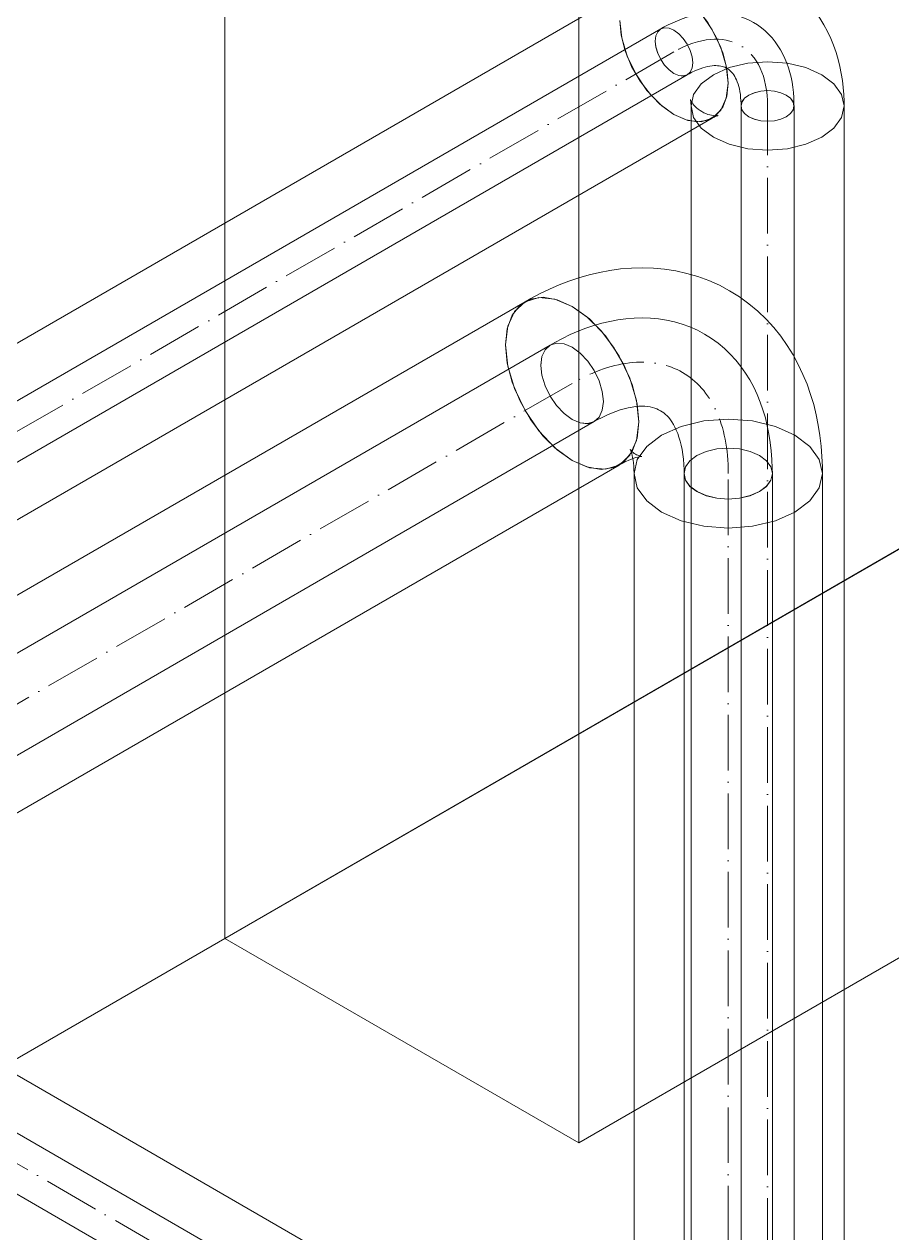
# Model space of a CAD drawing. Header units: millimetres. Extents: x -88595 to 880822, y -1054509 to -148035.
# Drawn here: x 396674.4 to 396830.5, y -327164.1 to -326946.9 of the extents above; entities that cross this region are included whole.
import ezdxf

# ---------------------------------------------------------------- set-up
doc = ezdxf.new("R2010")
doc.units = ezdxf.units.MM
doc.linetypes.add('$12$ADSK_Осевая', pattern=[14, 10, -2, 0, -2])
doc.linetypes.add('$13$ADSK_Осевая', pattern=[14, 10, -2, 0, -2])
for name, color, linetype, lineweight in [('Изоляция', 7, 'Continuous', 18), ('Оборудование', 7, 'Continuous', 18), ('Трубопровод', 7, 'Continuous', 18), ('Трубопроводы', 7, 'Continuous', 18)]:
    doc.layers.add(name, color=color, linetype=linetype, lineweight=lineweight)

# ---------------------------------------------------------------- blocks, each defined once
blk = doc.blocks.new('$0$ADSK_Канальный блок кондиционера1 - AD242MJERAB-3267365-В_ОВ3_1')
at = {"layer": 'Оборудование'}
for p, q in [((18606.82, 7086.72), (18606.82, 6882.59)), ((18670.46, 6845.85), (18670.46, 7049.98)), ((18809.76, 6999.76), (18316.91, 6715.21)), ((18606.82, 6882.59), (18748.25, 6964.24)), ((18811.89, 6927.5), (18670.46, 6845.85)), ((18670.46, 6845.85), (18606.82, 6882.59))]:
    blk.add_line(p, q, dxfattribs=at)
blk = doc.blocks.new('$0$ADSK_МедьПайка_Отвод-гнутая труба - Отвод _гнутая труба_-3197924-В_ОВ3_1')
at = {"layer": 'Трубопроводы', "color": 134, "true_color": 0x00a6a6}
for points in [[(18702.95, 6740.3, 0), (18704.21, 6741.25, 0), (18705, 6742.36, 0), (18705.27, 6743.54, 0), (18705, 6744.73, 0), (18704.21, 6745.84, 0), (18702.95, 6746.79, 0), (18701.3, 6747.51, 0), (18699.39, 6747.97, 0), (18697.33, 6748.13, 0), (18695.28, 6747.97, 0), (18693.36, 6747.51, 0), (18691.72, 6746.79, 0)], [(18691.72, 6746.79, 0), (18690.46, 6745.84, 0), (18689.66, 6744.73, 0), (18689.39, 6743.54, 0), (18689.66, 6742.36, 0), (18690.46, 6741.25, 0), (18691.72, 6740.3, 0), (18693.36, 6739.57, 0), (18695.28, 6739.12, 0), (18697.33, 6738.96, 0), (18699.39, 6739.12, 0), (18701.3, 6739.57, 0), (18702.95, 6740.3, 0)], [(18685.14, 6732.25, 0), (18685.45, 6732.44, 0), (18685.76, 6732.66, 0), (18686.05, 6732.91, 0), (18686.35, 6733.19, 0), (18686.64, 6733.51, 0), (18686.92, 6733.86, 0), (18687.21, 6734.26, 0), (18687.48, 6734.71, 0), (18687.75, 6735.2, 0), (18688.01, 6735.75, 0), (18688.25, 6736.35, 0), (18688.48, 6737, 0), (18688.69, 6737.7, 0), (18688.88, 6738.45, 0), (18689.04, 6739.25, 0), (18689.17, 6740.1, 0), (18689.28, 6740.99, 0), (18689.35, 6741.93, 0), (18689.39, 6742.9, 0), (18689.39, 6743.54, 0)], [(18693.08, 6718.49, 0), (18694.33, 6719.27, 0), (18695.51, 6720.13, 0), (18696.64, 6721.07, 0), (18697.7, 6722.08, 0), (18698.68, 6723.16, 0), (18699.6, 6724.3, 0), (18700.44, 6725.49, 0), (18701.21, 6726.73, 0), (18701.91, 6728.02, 0), (18702.54, 6729.35, 0), (18703.1, 6730.71, 0), (18703.59, 6732.1, 0), (18704.01, 6733.52, 0), (18704.37, 6734.97, 0), (18704.67, 6736.45, 0), (18704.9, 6737.94, 0), (18705.08, 6739.46, 0), (18705.2, 6741, 0), (18705.26, 6742.55, 0), (18705.27, 6743.54, 0)], [(18669.26, 6733.82, 0), (18670.72, 6734.44, 0), (18672.07, 6734.57, 0), (18673.23, 6734.21, 0), (18674.12, 6733.39, 0), (18674.69, 6732.15, 0), (18674.88, 6730.58, 0), (18674.69, 6728.79, 0), (18674.12, 6726.9, 0), (18673.23, 6725.04, 0), (18672.07, 6723.34, 0), (18670.72, 6721.91, 0), (18669.26, 6720.85, 0)], [(18669.26, 6720.85, 0), (18667.81, 6720.24, 0), (18666.46, 6720.1, 0), (18665.29, 6720.46, 0), (18664.4, 6721.29, 0), (18663.84, 6722.53, 0), (18663.65, 6724.1, 0), (18663.84, 6725.88, 0), (18664.4, 6727.77, 0), (18665.29, 6729.63, 0), (18666.46, 6731.33, 0), (18667.81, 6732.76, 0), (18669.26, 6733.82, 0)], [(18685.14, 6732.25, 0), (18684.82, 6732.07, 0), (18684.48, 6731.92, 0), (18684.11, 6731.79, 0), (18683.72, 6731.67, 0), (18683.31, 6731.58, 0), (18682.85, 6731.51, 0), (18682.37, 6731.47, 0), (18681.84, 6731.45, 0), (18681.28, 6731.47, 0), (18680.68, 6731.52, 0), (18680.04, 6731.6, 0), (18679.36, 6731.73, 0), (18678.65, 6731.9, 0), (18677.91, 6732.11, 0), (18677.13, 6732.37, 0), (18676.33, 6732.68, 0), (18675.51, 6733.04, 0), (18674.66, 6733.44, 0), (18673.79, 6733.9, 0), (18673.23, 6734.21, 0)], [(18693.08, 6718.49, 0), (18691.79, 6717.81, 0), (18690.45, 6717.21, 0), (18689.07, 6716.7, 0), (18687.67, 6716.29, 0), (18686.24, 6715.98, 0), (18684.8, 6715.75, 0), (18683.34, 6715.62, 0), (18681.88, 6715.57, 0), (18680.42, 6715.61, 0), (18678.96, 6715.73, 0), (18677.5, 6715.93, 0), (18676.05, 6716.2, 0), (18674.6, 6716.54, 0), (18673.17, 6716.96, 0), (18671.74, 6717.44, 0), (18670.33, 6717.98, 0), (18668.93, 6718.59, 0), (18667.54, 6719.25, 0), (18666.16, 6719.97, 0), (18665.29, 6720.46, 0)]]:
    blk.add_polyline3d(points, dxfattribs=at)
blk = doc.blocks.new('$0$ADSK_МедьПайка_Отвод-гнутая труба - Отвод _гнутая труба_-3197929-В_ОВ3_1')
at = {"layer": 'Трубопроводы', "color": 190, "true_color": 0x8000ff}
for points in [[(18701.04, 6785.58, 0), (18700.28, 6785.01, 0), (18699.81, 6784.35, 0), (18699.65, 6783.63, 0), (18699.81, 6782.92, 0), (18700.28, 6782.26, 0), (18701.04, 6781.69, 0), (18702.03, 6781.25, 0), (18703.17, 6780.98, 0), (18704.41, 6780.89, 0), (18705.64, 6780.98, 0), (18706.79, 6781.25, 0), (18707.77, 6781.69, 0)], [(18707.77, 6781.69, 0), (18708.53, 6782.26, 0), (18709, 6782.92, 0), (18709.17, 6783.63, 0), (18709, 6784.35, 0), (18708.53, 6785.01, 0), (18707.77, 6785.58, 0), (18706.79, 6786.01, 0), (18705.64, 6786.29, 0), (18704.41, 6786.38, 0), (18703.17, 6786.29, 0), (18702.03, 6786.01, 0), (18701.04, 6785.58, 0)], [(18697.1, 6776.86, 0), (18697.28, 6776.98, 0), (18697.46, 6777.11, 0), (18697.64, 6777.26, 0), (18697.82, 6777.43, 0), (18697.99, 6777.62, 0), (18698.16, 6777.83, 0), (18698.33, 6778.07, 0), (18698.5, 6778.34, 0), (18698.66, 6778.63, 0), (18698.82, 6778.96, 0), (18698.96, 6779.32, 0), (18699.1, 6779.71, 0), (18699.22, 6780.13, 0), (18699.34, 6780.58, 0), (18699.43, 6781.06, 0), (18699.51, 6781.57, 0), (18699.57, 6782.1, 0), (18699.62, 6782.66, 0), (18699.64, 6783.25, 0), (18699.65, 6783.63, 0)], [(18701.86, 6768.62, 0), (18702.6, 6769.08, 0), (18703.31, 6769.6, 0), (18703.99, 6770.16, 0), (18704.62, 6770.77, 0), (18705.21, 6771.41, 0), (18705.76, 6772.1, 0), (18706.27, 6772.81, 0), (18706.73, 6773.56, 0), (18707.15, 6774.33, 0), (18707.53, 6775.12, 0), (18707.86, 6775.94, 0), (18708.15, 6776.77, 0), (18708.41, 6777.63, 0), (18708.62, 6778.5, 0), (18708.8, 6779.38, 0), (18708.94, 6780.28, 0), (18709.05, 6781.19, 0), (18709.12, 6782.11, 0), (18709.16, 6783.04, 0), (18709.17, 6783.63, 0)], [(18687.58, 6777.8, 0), (18688.45, 6778.18, 0), (18689.26, 6778.26, 0), (18689.96, 6778.04, 0), (18690.49, 6777.54, 0), (18690.83, 6776.8, 0), (18690.94, 6775.86, 0), (18690.83, 6774.79, 0), (18690.49, 6773.66, 0), (18689.96, 6772.54, 0), (18689.26, 6771.52, 0), (18688.45, 6770.67, 0), (18687.58, 6770.03, 0)], [(18697.1, 6776.86, 0), (18696.9, 6776.76, 0), (18696.7, 6776.67, 0), (18696.48, 6776.59, 0), (18696.25, 6776.52, 0), (18695.99, 6776.46, 0), (18695.72, 6776.42, 0), (18695.43, 6776.39, 0), (18695.12, 6776.38, 0), (18694.78, 6776.39, 0), (18694.42, 6776.42, 0), (18694.03, 6776.47, 0), (18693.63, 6776.55, 0), (18693.2, 6776.65, 0), (18692.76, 6776.78, 0), (18692.29, 6776.94, 0), (18691.81, 6777.12, 0), (18691.32, 6777.34, 0), (18690.81, 6777.58, 0), (18690.29, 6777.85, 0), (18689.96, 6778.04, 0)], [(18687.58, 6770.03, 0), (18686.71, 6769.66, 0), (18685.89, 6769.58, 0), (18685.2, 6769.8, 0), (18684.66, 6770.29, 0), (18684.33, 6771.04, 0), (18684.21, 6771.97, 0), (18684.33, 6773.05, 0), (18684.66, 6774.18, 0), (18685.2, 6775.29, 0), (18685.89, 6776.31, 0), (18686.71, 6777.17, 0), (18687.58, 6777.8, 0)], [(18701.86, 6768.62, 0), (18701.08, 6768.2, 0), (18700.28, 6767.85, 0), (18699.45, 6767.54, 0), (18698.61, 6767.3, 0), (18697.75, 6767.11, 0), (18696.89, 6766.97, 0), (18696.02, 6766.89, 0), (18695.14, 6766.86, 0), (18694.26, 6766.89, 0), (18693.39, 6766.96, 0), (18692.51, 6767.08, 0), (18691.64, 6767.24, 0), (18690.78, 6767.45, 0), (18689.92, 6767.69, 0), (18689.06, 6767.98, 0), (18688.22, 6768.31, 0), (18687.37, 6768.67, 0), (18686.54, 6769.07, 0), (18685.72, 6769.5, 0), (18685.2, 6769.8, 0)]]:
    blk.add_polyline3d(points, dxfattribs=at)

msp = doc.modelspace()

# ---------------------------------------------------------------- linework, layer by layer
at = {"layer": 'Изоляция', "color": 190, "true_color": 0x8000ff}
for p, q in [((396784.4, -326939.99), (396526.74, -327088.75)), ((396794.35, -326961.62), (396794.35, -327210.16)), ((396821.87, -327210.16), (396821.87, -326961.62)), ((396540.5, -327112.59), (396798.16, -326963.82)), ((396798.16, -327207.96), (396600.03, -327093.57))]:
    msp.add_line(p, q, dxfattribs=at)
at = {"layer": 'Изоляция', "color": 134, "true_color": 0x00a6a6}
for p, q in [((396764.5, -326996.8), (396547, -327122.37)), ((396563.94, -327151.71), (396781.44, -327026.14)), ((396784.1, -327027.68), (396784.1, -327250.25)), ((396817.98, -327250.25), (396817.98, -327027.68))]:
    msp.add_line(p, q, dxfattribs=at)
at = {"layer": 'Изоляция', "color": 190, "true_color": 0x8000ff}
for points in [[(396810.06, -326938.81, 0), (396811.33, -326939.61, 0), (396812.55, -326940.49, 0), (396813.69, -326941.44, 0), (396814.76, -326942.46, 0), (396815.75, -326943.54, 0), (396816.65, -326944.67, 0), (396817.48, -326945.83, 0), (396818.22, -326947.03, 0), (396818.88, -326948.24, 0), (396819.47, -326949.48, 0), (396819.98, -326950.73, 0), (396820.42, -326951.99, 0), (396820.8, -326953.25, 0), (396821.11, -326954.51, 0), (396821.37, -326955.78, 0), (396821.56, -326957.04, 0), (396821.71, -326958.31, 0), (396821.81, -326959.57, 0), (396821.86, -326960.83, 0), (396821.87, -326961.62, 0)], [(396791.28, -326940.67, 0), (396793.8, -326942.51, 0), (396796.15, -326944.99, 0), (396798.16, -326947.93, 0), (396799.71, -326951.15, 0), (396800.68, -326954.43, 0), (396801.01, -326957.52, 0)], [(396801.01, -326957.52, 0), (396800.77, -326954.88, 0), (396800.05, -326952.09, 0), (396798.89, -326949.29, 0), (396797.35, -326946.62, 0), (396795.5, -326944.22, 0), (396793.44, -326942.2, 0), (396791.28, -326940.67, 0)], [(396791.28, -326963.14, 0), (396788.76, -326961.31, 0), (396786.42, -326958.83, 0), (396784.4, -326955.88, 0), (396782.85, -326952.66, 0), (396781.88, -326949.39, 0), (396781.55, -326946.29, 0)], [(396781.55, -326946.29, 0), (396781.79, -326948.93, 0), (396782.51, -326951.72, 0), (396783.67, -326954.52, 0), (396785.22, -326957.19, 0), (396787.06, -326959.59, 0), (396789.12, -326961.61, 0), (396791.28, -326963.14, 0)], [(396817.84, -326956.01, 0), (396814.99, -326954.74, 0), (396811.67, -326953.95, 0), (396808.11, -326953.68, 0), (396804.55, -326953.95, 0), (396801.23, -326954.74, 0), (396798.38, -326956.01, 0)], [(396798.38, -326956.01, 0), (396801.23, -326954.74, 0), (396804.55, -326953.95, 0), (396808.11, -326953.68, 0), (396811.67, -326953.95, 0), (396814.99, -326954.74, 0), (396817.84, -326956.01, 0)], [(396801.01, -326957.52, 0), (396800.68, -326960.24, 0), (396799.71, -326962.39, 0), (396798.16, -326963.82, 0), (396796.15, -326964.45, 0), (396793.8, -326964.21, 0), (396791.28, -326963.14, 0)], [(396791.28, -326963.14, 0), (396793.45, -326964.11, 0), (396795.5, -326964.47, 0), (396797.35, -326964.19, 0), (396798.89, -326963.3, 0), (396800.05, -326961.84, 0), (396800.77, -326959.88, 0), (396801.01, -326957.52, 0)], [(396798.38, -326956.01, 0), (396796.19, -326957.65, 0), (396794.82, -326959.57, 0), (396794.35, -326961.62, 0), (396794.82, -326963.68, 0), (396796.19, -326965.6, 0), (396798.38, -326967.24, 0)], [(396798.38, -326967.24, 0), (396796.19, -326965.6, 0), (396794.82, -326963.68, 0), (396794.35, -326961.62, 0), (396794.82, -326959.57, 0), (396796.19, -326957.65, 0), (396798.38, -326956.01, 0)], [(396817.84, -326967.24, 0), (396820.03, -326965.6, 0), (396821.4, -326963.68, 0), (396821.87, -326961.62, 0), (396821.4, -326959.57, 0), (396820.03, -326957.65, 0), (396817.84, -326956.01, 0)], [(396817.84, -326956.01, 0), (396820.03, -326957.65, 0), (396821.4, -326959.57, 0), (396821.87, -326961.62, 0), (396821.4, -326963.68, 0), (396820.03, -326965.6, 0), (396817.84, -326967.24, 0)], [(396796.3, -326962.64, 0), (396795.96, -326962.43, 0), (396795.64, -326962.2, 0), (396795.35, -326961.96, 0), (396795.09, -326961.71, 0), (396794.87, -326961.47, 0), (396794.68, -326961.24, 0), (396794.53, -326961.03, 0), (396794.42, -326960.85, 0), (396794.34, -326960.69, 0), (396794.28, -326960.58, 0), (396794.25, -326960.51, 0), (396794.24, -326960.47, 0)], [(396794.24, -326960.47, 0), (396794.25, -326960.49, 0), (396794.26, -326960.56, 0), (396794.28, -326960.67, 0), (396794.3, -326960.82, 0), (396794.32, -326961.01, 0), (396794.34, -326961.24, 0), (396794.35, -326961.51, 0), (396794.35, -326961.62, 0)], [(396796.3, -326962.64, 0), (396796.66, -326962.83, 0), (396797.02, -326962.99, 0), (396797.37, -326963.13, 0), (396797.71, -326963.23, 0), (396798.04, -326963.3, 0), (396798.33, -326963.34, 0), (396798.58, -326963.37, 0), (396798.8, -326963.37, 0), (396798.97, -326963.37, 0), (396799.1, -326963.36, 0), (396799.18, -326963.35, 0), (396799.21, -326963.34, 0)], [(396799.21, -326963.34, 0), (396799.19, -326963.35, 0), (396799.13, -326963.37, 0), (396799.02, -326963.4, 0), (396798.88, -326963.46, 0), (396798.7, -326963.54, 0), (396798.49, -326963.64, 0), (396798.26, -326963.77, 0), (396798.16, -326963.82, 0)], [(396798.38, -326967.24, 0), (396801.23, -326968.5, 0), (396804.55, -326969.3, 0), (396808.11, -326969.57, 0), (396811.67, -326969.3, 0), (396814.99, -326968.5, 0), (396817.84, -326967.24, 0)], [(396817.84, -326967.24, 0), (396814.99, -326968.5, 0), (396811.67, -326969.3, 0), (396808.11, -326969.57, 0), (396804.55, -326969.3, 0), (396801.23, -326968.5, 0), (396798.38, -326967.24, 0)]]:
    msp.add_polyline3d(points, dxfattribs=at)
at = {"layer": 'Изоляция', "color": 134, "true_color": 0x00a6a6}
for points in [[(396801.29, -326994.83, 0), (396799.44, -326993.85, 0), (396797.54, -326993, 0), (396795.59, -326992.29, 0), (396793.61, -326991.71, 0), (396791.61, -326991.26, 0), (396789.6, -326990.95, 0), (396787.6, -326990.77, 0), (396785.61, -326990.7, 0), (396783.63, -326990.76, 0), (396781.69, -326990.91, 0), (396779.76, -326991.17, 0), (396777.87, -326991.53, 0), (396776.01, -326991.97, 0), (396774.19, -326992.5, 0), (396772.39, -326993.1, 0), (396770.63, -326993.78, 0), (396768.9, -326994.53, 0), (396767.2, -326995.34, 0), (396765.54, -326996.21, 0), (396764.5, -326996.8, 0)], [(396801.29, -326994.83, 0), (396803.06, -326995.94, 0), (396804.75, -326997.16, 0), (396806.34, -326998.49, 0), (396807.83, -326999.92, 0), (396809.22, -327001.43, 0), (396810.49, -327003.01, 0), (396811.65, -327004.65, 0), (396812.7, -327006.35, 0), (396813.64, -327008.08, 0), (396814.48, -327009.85, 0), (396815.22, -327011.64, 0), (396815.85, -327013.46, 0), (396816.4, -327015.29, 0), (396816.86, -327017.14, 0), (396817.23, -327018.99, 0), (396817.53, -327020.86, 0), (396817.74, -327022.73, 0), (396817.89, -327024.6, 0), (396817.97, -327026.48, 0), (396817.98, -327027.68, 0)], [(396772.97, -326997.64, 0), (396770.3, -326996.45, 0), (396767.77, -326996.01, 0), (396765.5, -326996.35, 0), (396763.6, -326997.44, 0), (396762.17, -326999.24, 0), (396761.29, -327001.65, 0), (396760.99, -327004.55, 0)], [(396760.99, -327004.55, 0), (396761.4, -327001.21, 0), (396762.59, -326998.57, 0), (396764.5, -326996.8, 0), (396766.98, -326996.03, 0), (396769.87, -326996.32, 0), (396772.97, -326997.64, 0)], [(396772.97, -326997.64, 0), (396776.07, -326999.9, 0), (396778.96, -327002.95, 0), (396781.44, -327006.58, 0), (396783.34, -327010.54, 0), (396784.54, -327014.57, 0), (396784.94, -327018.39, 0)], [(396784.94, -327018.39, 0), (396784.64, -327015.13, 0), (396783.76, -327011.7, 0), (396782.33, -327008.25, 0), (396780.43, -327004.97, 0), (396778.16, -327002.01, 0), (396775.63, -326999.52, 0), (396772.97, -326997.64, 0)], [(396772.97, -327025.3, 0), (396769.87, -327023.04, 0), (396766.98, -327019.99, 0), (396764.5, -327016.36, 0), (396762.59, -327012.4, 0), (396761.4, -327008.37, 0), (396760.99, -327004.55, 0)], [(396760.99, -327004.55, 0), (396761.29, -327007.81, 0), (396762.17, -327011.24, 0), (396763.6, -327014.69, 0), (396765.5, -327017.97, 0), (396767.77, -327020.93, 0), (396770.3, -327023.42, 0), (396772.97, -327025.3, 0)], [(396784.94, -327018.39, 0), (396784.54, -327021.73, 0), (396783.34, -327024.38, 0), (396781.44, -327026.14, 0), (396778.96, -327026.91, 0), (396776.07, -327026.62, 0), (396772.97, -327025.3, 0)], [(396772.97, -327025.3, 0), (396775.63, -327026.49, 0), (396778.17, -327026.93, 0), (396780.44, -327026.6, 0), (396782.33, -327025.5, 0), (396783.76, -327023.7, 0), (396784.64, -327021.29, 0), (396784.94, -327018.39, 0)], [(396813.02, -327020.76, 0), (396809.51, -327019.21, 0), (396805.42, -327018.23, 0), (396801.04, -327017.9, 0), (396796.65, -327018.23, 0), (396792.57, -327019.21, 0), (396789.06, -327020.76, 0)], [(396789.06, -327020.76, 0), (396792.57, -327019.21, 0), (396796.65, -327018.23, 0), (396801.04, -327017.9, 0), (396805.42, -327018.23, 0), (396809.51, -327019.21, 0), (396813.02, -327020.76, 0)], [(396789.06, -327020.76, 0), (396786.37, -327022.79, 0), (396784.68, -327025.15, 0), (396784.1, -327027.68, 0), (396784.68, -327030.21, 0), (396786.37, -327032.57, 0), (396789.06, -327034.59, 0)], [(396789.06, -327034.59, 0), (396786.37, -327032.57, 0), (396784.68, -327030.21, 0), (396784.1, -327027.68, 0), (396784.68, -327025.15, 0), (396786.37, -327022.79, 0), (396789.06, -327020.76, 0)], [(396813.02, -327034.59, 0), (396815.71, -327032.57, 0), (396817.4, -327030.21, 0), (396817.98, -327027.68, 0), (396817.4, -327025.15, 0), (396815.71, -327022.79, 0), (396813.02, -327020.76, 0)], [(396813.02, -327020.76, 0), (396815.71, -327022.79, 0), (396817.4, -327025.15, 0), (396817.98, -327027.68, 0), (396817.4, -327030.21, 0), (396815.71, -327032.57, 0), (396813.02, -327034.59, 0)], [(396785.53, -327024.58, 0), (396785.5, -327024.58, 0), (396785.41, -327024.59, 0), (396785.26, -327024.61, 0), (396785.04, -327024.64, 0), (396784.77, -327024.7, 0), (396784.44, -327024.79, 0), (396784.06, -327024.91, 0), (396783.63, -327025.07, 0), (396783.15, -327025.27, 0), (396782.62, -327025.51, 0), (396782.06, -327025.8, 0), (396781.46, -327026.13, 0), (396781.44, -327026.14, 0)], [(396784.35, -327024.17, 0), (396784.13, -327024.04, 0), (396783.93, -327023.9, 0), (396783.76, -327023.75, 0), (396783.62, -327023.62, 0), (396783.51, -327023.5, 0), (396783.44, -327023.42, 0), (396783.41, -327023.37, 0), (396783.4, -327023.36, 0)], [(396783.4, -327023.36, 0), (396783.42, -327023.38, 0), (396783.46, -327023.46, 0), (396783.52, -327023.6, 0), (396783.59, -327023.8, 0), (396783.68, -327024.07, 0), (396783.76, -327024.4, 0), (396783.85, -327024.79, 0), (396783.93, -327025.25, 0), (396784, -327025.76, 0), (396784.05, -327026.34, 0), (396784.09, -327026.97, 0), (396784.1, -327027.65, 0), (396784.1, -327027.68, 0)], [(396784.35, -327024.17, 0), (396784.57, -327024.29, 0), (396784.79, -327024.39, 0), (396785.01, -327024.47, 0), (396785.19, -327024.53, 0), (396785.35, -327024.56, 0), (396785.46, -327024.58, 0), (396785.52, -327024.58, 0), (396785.53, -327024.58, 0)], [(396789.06, -327034.59, 0), (396792.57, -327036.15, 0), (396796.65, -327037.12, 0), (396801.04, -327037.46, 0), (396805.42, -327037.12, 0), (396809.51, -327036.15, 0), (396813.02, -327034.59, 0)], [(396813.02, -327034.59, 0), (396809.51, -327036.15, 0), (396805.42, -327037.12, 0), (396801.04, -327037.46, 0), (396796.65, -327037.12, 0), (396792.57, -327036.15, 0), (396789.06, -327034.59, 0)]]:
    msp.add_polyline3d(points, dxfattribs=at)
at = {"layer": 'Трубопровод', "color": 190, "true_color": 0x8000ff}
for p, q in [((396788.9, -326947.78), (396531.24, -327096.55)), ((396536, -327104.79), (396793.66, -326956.03)), ((396803.35, -326961.62), (396803.35, -327210.16)), ((396812.87, -327210.16), (396812.87, -326961.62)), ((396793.66, -327215.76), (396595.53, -327101.37)), ((396590.77, -327109.61), (396788.9, -327224))]:
    msp.add_line(p, q, dxfattribs=at)
at = {"layer": 'Трубопровод', "color": 190, "linetype": '$12$ADSK_Осевая', "true_color": 0x8000ff}
for p, q in [((396791.28, -326951.91), (396533.62, -327100.67)), ((396791.28, -326951.91), (396533.62, -327100.67)), ((396808.11, -327210.16), (396808.11, -326961.62)), ((396808.11, -327210.16), (396808.11, -326961.62)), ((396593.15, -327105.49), (396791.28, -327219.88)), ((396593.15, -327105.49), (396791.28, -327219.88))]:
    msp.add_line(p, q, dxfattribs=at)
at = {"layer": 'Трубопровод', "color": 134, "true_color": 0x00a6a6}
for p, q in [((396769, -327004.59), (396551.5, -327130.17)), ((396559.44, -327143.92), (396776.94, -327018.35)), ((396793.1, -327027.68), (396793.1, -327250.25)), ((396808.98, -327250.25), (396808.98, -327027.68))]:
    msp.add_line(p, q, dxfattribs=at)
at = {"layer": 'Трубопровод', "color": 134, "linetype": '$12$ADSK_Осевая', "true_color": 0x00a6a6}
for p, q in [((396772.97, -327011.47), (396555.47, -327137.04)), ((396772.97, -327011.47), (396555.47, -327137.04)), ((396801.04, -327250.25), (396801.04, -327027.68)), ((396801.04, -327250.25), (396801.04, -327027.68))]:
    msp.add_line(p, q, dxfattribs=at)
at = {"layer": 'Трубопровод', "color": 190, "true_color": 0x8000ff}
for points in [[(396787.91, -326949.96, 0), (396788.03, -326949.02, 0), (396788.37, -326948.28, 0), (396788.9, -326947.78, 0), (396789.6, -326947.57, 0), (396790.41, -326947.65, 0), (396791.28, -326948.02, 0)], [(396791.28, -326948.02, 0), (396792.15, -326948.66, 0), (396792.96, -326949.51, 0), (396793.66, -326950.53, 0), (396794.2, -326951.65, 0), (396794.53, -326952.78, 0), (396794.65, -326953.85, 0)], [(396791.28, -326955.79, 0), (396790.41, -326955.16, 0), (396789.6, -326954.3, 0), (396788.9, -326953.28, 0), (396788.37, -326952.17, 0), (396788.03, -326951.04, 0), (396787.91, -326949.96, 0)], [(396794.65, -326953.85, 0), (396794.53, -326954.79, 0), (396794.2, -326955.53, 0), (396793.66, -326956.03, 0), (396792.96, -326956.24, 0), (396792.15, -326956.16, 0), (396791.28, -326955.79, 0)], [(396804.74, -326959.68, 0), (396803.99, -326960.25, 0), (396803.51, -326960.91, 0), (396803.35, -326961.62, 0), (396803.51, -326962.33, 0), (396803.99, -326963, 0), (396804.74, -326963.57, 0)], [(396811.48, -326959.68, 0), (396810.49, -326959.24, 0), (396809.34, -326958.97, 0), (396808.11, -326958.87, 0), (396806.88, -326958.97, 0), (396805.73, -326959.24, 0), (396804.74, -326959.68, 0)], [(396811.48, -326963.57, 0), (396812.23, -326963, 0), (396812.71, -326962.33, 0), (396812.87, -326961.62, 0), (396812.71, -326960.91, 0), (396812.23, -326960.25, 0), (396811.48, -326959.68, 0)], [(396804.74, -326963.57, 0), (396805.73, -326964, 0), (396806.88, -326964.28, 0), (396808.11, -326964.37, 0), (396809.34, -326964.28, 0), (396810.49, -326964, 0), (396811.48, -326963.57, 0)]]:
    msp.add_polyline3d(points, dxfattribs=at)
at = {"layer": 'Трубопровод', "color": 134, "true_color": 0x00a6a6}
for points in [[(396767.35, -327008.23, 0), (396767.54, -327006.66, 0), (396768.1, -327005.42, 0), (396769, -327004.59, 0), (396770.16, -327004.24, 0), (396771.51, -327004.37, 0), (396772.97, -327004.99, 0)], [(396772.97, -327004.99, 0), (396774.42, -327006.05, 0), (396775.77, -327007.48, 0), (396776.94, -327009.18, 0), (396777.83, -327011.04, 0), (396778.39, -327012.92, 0), (396778.58, -327014.71, 0)], [(396772.97, -327017.95, 0), (396771.51, -327016.89, 0), (396770.16, -327015.46, 0), (396769, -327013.76, 0), (396768.1, -327011.9, 0), (396767.54, -327010.02, 0), (396767.35, -327008.23, 0)], [(396778.58, -327014.71, 0), (396778.39, -327016.28, 0), (396777.83, -327017.52, 0), (396776.94, -327018.35, 0), (396775.77, -327018.71, 0), (396774.42, -327018.57, 0), (396772.97, -327017.95, 0)], [(396795.42, -327024.44, 0), (396794.16, -327025.39, 0), (396793.37, -327026.49, 0), (396793.1, -327027.68, 0), (396793.37, -327028.86, 0), (396794.16, -327029.97, 0), (396795.42, -327030.92, 0)], [(396806.65, -327024.44, 0), (396805.01, -327023.71, 0), (396803.09, -327023.25, 0), (396801.04, -327023.09, 0), (396798.98, -327023.25, 0), (396797.07, -327023.71, 0), (396795.42, -327024.44, 0)], [(396806.65, -327030.92, 0), (396807.91, -327029.97, 0), (396808.71, -327028.86, 0), (396808.98, -327027.68, 0), (396808.71, -327026.49, 0), (396807.91, -327025.39, 0), (396806.65, -327024.44, 0)], [(396795.42, -327030.92, 0), (396797.07, -327031.65, 0), (396798.98, -327032.11, 0), (396801.04, -327032.26, 0), (396803.09, -327032.11, 0), (396805.01, -327031.65, 0), (396806.65, -327030.92, 0)]]:
    msp.add_polyline3d(points, dxfattribs=at)
at = {"layer": 'Трубопроводы', "color": 190, "linetype": '$13$ADSK_Осевая', "true_color": 0x8000ff}
msp.add_ellipse((396791.28, -326971.34), major_axis=(11.9, 20.61), ratio=0.57735, start_param=5.497787, end_param=7.068583, dxfattribs=at)
at = {"layer": 'Трубопроводы', "color": 134, "linetype": '$13$ADSK_Осевая', "true_color": 0x00a6a6}
msp.add_ellipse((396772.97, -327043.89), major_axis=(19.85, 34.38), ratio=0.57735, start_param=5.497787, end_param=7.068583, dxfattribs=at)

# ---------------------------------------------------------------- block references
at = {"layer": 'Оборудование'}
msp.add_blockref('$0$ADSK_Канальный блок кондиционера1 - AD242MJERAB-3267365-В_ОВ3_1', (378103.7, -333993.8), dxfattribs=at)
at = {"layer": 'Трубопроводы', "color": 190, "true_color": 0x8000ff, "rotation": 120}
msp.add_blockref('$0$ADSK_МедьПайка_Отвод-гнутая труба - Отвод _гнутая труба_-3197929-В_ОВ3_1', (412018.28, -339758.58), dxfattribs=at)
at = {"layer": 'Трубопроводы', "color": 134, "true_color": 0x00a6a6, "rotation": 120}
msp.add_blockref('$0$ADSK_МедьПайка_Отвод-гнутая труба - Отвод _гнутая труба_-3197924-В_ОВ3_1', (411961.71, -339832.06), dxfattribs=at)

doc.saveas('drawing.dxf')
